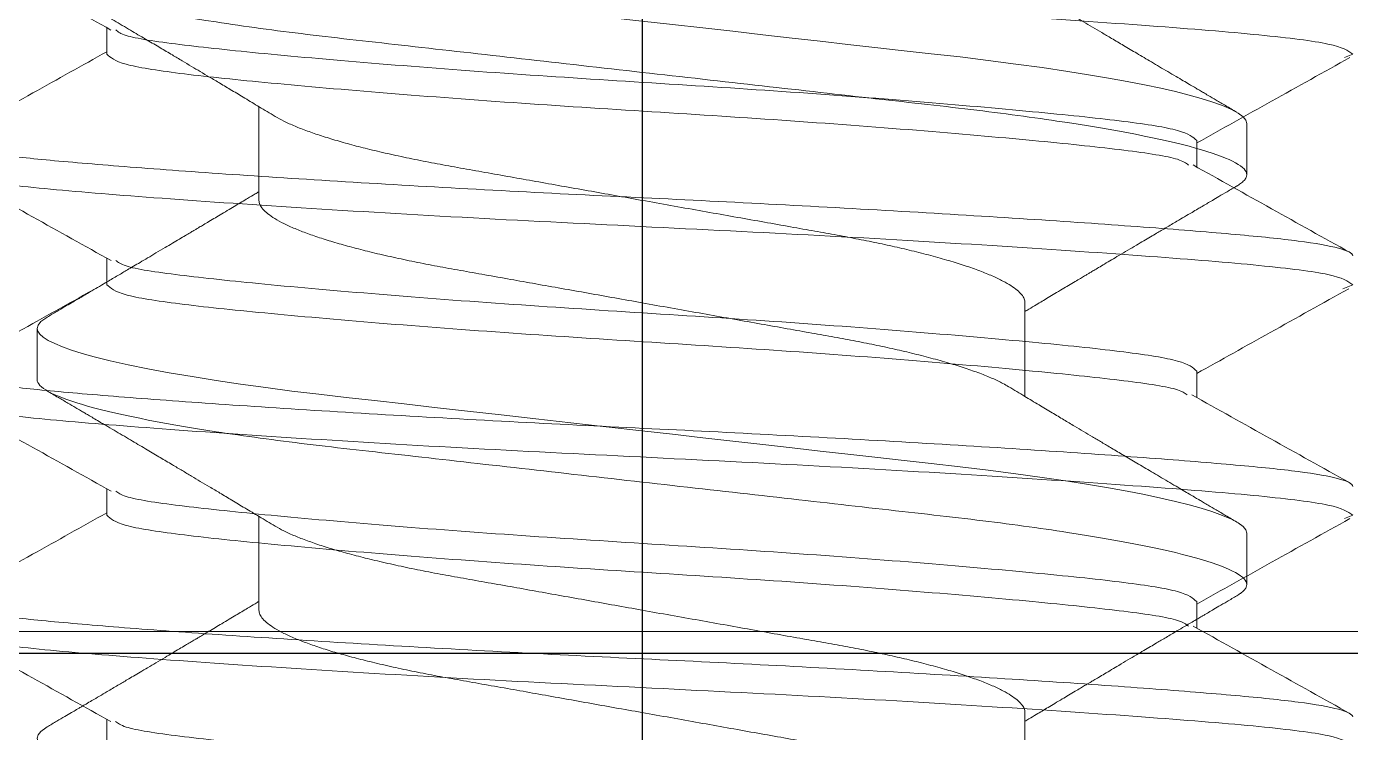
# Model space of a CAD drawing. Extents: x -82 to 113, y -82 to 93.
# Drawn here: x 23.0264 to 23.2059, y 71.1597 to 71.2554 of the extents above; entities that cross this region are included whole.
import ezdxf

# ---------------------------------------------------------------- set-up
doc = ezdxf.new("R2010")
doc.units = 0
doc.header["$MEASUREMENT"] = 0
doc.linetypes.add('SLD-Solid', pattern=[0])
doc.layers.get('0').update_dxf_attribs({"linetype": 'CONTINUOUS'})
for name, color, linetype in [('Ballons', 7, 'CONTINUOUS'), ('INERTIA', 7, 'CONTINUOUS'), ('VENT', 5, 'CONTINUOUS')]:
    doc.layers.add(name, color=color, linetype=linetype)

# ---------------------------------------------------------------- blocks, each defined once
blk = doc.blocks.new('25218')
at = {"color": 7, "linetype": 'Continuous', "lineweight": 15}
blk.add_line((0.2495, -0.45), (-0.2495, -0.45), dxfattribs=at)
blk = doc.blocks.new('20254')
at = {"color": 7, "linetype": 'SLD-Solid', "lineweight": 15}
for p, q in [((0.41597, 0.082), (0.40903, 0.082)), ((0.39167, 0.05193), (0.37896, 0.05193)), ((0.44722, 0.05193), (0.43451, 0.05193)), ((0.40556, -0.05193), (0.41826, -0.05193)), ((0.46111, -0.05193), (0.47382, -0.05193)), ((0.38125, -0.082), (0.38819, -0.082)), ((0.43681, -0.082), (0.44375, -0.082))]:
    blk.add_line(p, q, dxfattribs=at)
at = {"color": 7, "linetype": 'SLD-Solid', "lineweight": 15, "flags": 128}
for points in [[(0.35194, 0.08062), (0.35206, 0.08084), (0.35255, 0.08149), (0.35302, 0.08187), (0.35347, 0.082), (0.35386, 0.08191), (0.35426, 0.08163), (0.35467, 0.08116), (0.35509, 0.08049), (0.35553, 0.07962), (0.35596, 0.07857), (0.35641, 0.07732), (0.35686, 0.07589), (0.35731, 0.07426), (0.35785, 0.07209), (0.3584, 0.06966), (0.35894, 0.06699), (0.35948, 0.0641), (0.36002, 0.061), (0.36054, 0.05772), (0.36103, 0.05442), (0.3615, 0.051), (0.36196, 0.04746), (0.36241, 0.04382), (0.36283, 0.04011), (0.36327, 0.03626), (0.36372, 0.03226), (0.36419, 0.02812), (0.36469, 0.02366), (0.36521, 0.01907), (0.36574, 0.01439), (0.36627, 0.00963), (0.36682, 0.00483), (0.36736, 0), (0.36783, -0.00413), (0.36829, -0.00825), (0.36875, -0.01233), (0.36921, -0.01637), (0.36966, -0.02035), (0.37009, -0.02418), (0.37052, -0.02793), (0.37093, -0.03158), (0.37133, -0.03513), (0.37179, -0.03921), (0.37223, -0.04312), (0.3727, -0.04694), (0.37318, -0.05067), (0.37367, -0.05426), (0.37418, -0.05772), (0.37463, -0.06054), (0.37508, -0.06323), (0.37554, -0.06576), (0.37601, -0.06814), (0.37647, -0.07035), (0.37693, -0.07235), (0.37739, -0.07417), (0.37784, -0.07581), (0.37829, -0.07725), (0.37882, -0.07872), (0.37934, -0.07992), (0.37984, -0.08084), (0.38033, -0.08149), (0.3808, -0.08187), (0.38125, -0.082), (0.38125, -0.082)], [(0.4075, 0.08062), (0.40762, 0.08084), (0.40811, 0.08149), (0.40858, 0.08187), (0.40903, 0.082), (0.40941, 0.08191), (0.40981, 0.08163), (0.41022, 0.08116), (0.41065, 0.08049), (0.41108, 0.07962), (0.41152, 0.07857), (0.41196, 0.07732), (0.41241, 0.07589), (0.41286, 0.07426), (0.41341, 0.07209), (0.41396, 0.06966), (0.4145, 0.06699), (0.41504, 0.0641), (0.41557, 0.061), (0.41609, 0.05772), (0.41658, 0.05442), (0.41706, 0.051), (0.41752, 0.04746), (0.41796, 0.04382), (0.41839, 0.04011), (0.41882, 0.03626), (0.41927, 0.03226), (0.41974, 0.02812), (0.42025, 0.02366), (0.42076, 0.01907), (0.42129, 0.01439), (0.42183, 0.00963), (0.42237, 0.00483), (0.42292, 0), (0.42338, -0.00413), (0.42385, -0.00825), (0.42431, -0.01233), (0.42477, -0.01637), (0.42521, -0.02035), (0.42565, -0.02418), (0.42607, -0.02793), (0.42648, -0.03158), (0.42688, -0.03513), (0.42734, -0.03921), (0.42779, -0.04312), (0.42825, -0.04694), (0.42873, -0.05067), (0.42923, -0.05426), (0.42974, -0.05772), (0.43019, -0.06054), (0.43064, -0.06323), (0.4311, -0.06576), (0.43156, -0.06814), (0.43203, -0.07035), (0.43249, -0.07235), (0.43294, -0.07417), (0.4334, -0.07581), (0.43385, -0.07725), (0.43438, -0.07872), (0.43489, -0.07992), (0.4354, -0.08084), (0.43588, -0.08149), (0.43635, -0.08187), (0.43681, -0.082), (0.43681, -0.082)], [(0.46305, 0.08062), (0.46317, 0.08084), (0.46366, 0.08149), (0.46413, 0.08187), (0.46458, 0.082), (0.46497, 0.08191), (0.46537, 0.08163), (0.46578, 0.08116), (0.4662, 0.08049), (0.46664, 0.07962), (0.46707, 0.07857), (0.46752, 0.07732), (0.46797, 0.07589), (0.46842, 0.07426), (0.46896, 0.07209), (0.46951, 0.06966), (0.47005, 0.06699), (0.47059, 0.0641), (0.47113, 0.061), (0.47165, 0.05772), (0.47214, 0.05442), (0.47261, 0.051), (0.47307, 0.04746), (0.47352, 0.04382), (0.47394, 0.04011), (0.47438, 0.03626), (0.47483, 0.03226), (0.4753, 0.02812), (0.4758, 0.02366), (0.47632, 0.01907), (0.47685, 0.01439), (0.47738, 0.00963), (0.47793, 0.00483), (0.47847, 0), (0.47894, -0.00413), (0.4794, -0.00825), (0.47986, -0.01233), (0.48032, -0.01637), (0.48077, -0.02035), (0.4812, -0.02418), (0.48163, -0.02793), (0.48204, -0.03158), (0.48244, -0.03513), (0.4829, -0.03921), (0.48335, -0.04312), (0.48381, -0.04694), (0.48429, -0.05067), (0.48478, -0.05426), (0.48529, -0.05772), (0.48574, -0.06054), (0.48619, -0.06323), (0.48665, -0.06576), (0.48712, -0.06814), (0.48758, -0.07035), (0.48804, -0.07235), (0.4885, -0.07417), (0.48895, -0.07581), (0.4894, -0.07725), (0.48993, -0.07872), (0.49045, -0.07992), (0.49095, -0.08084), (0.49144, -0.08149), (0.49191, -0.08187), (0.49236, -0.082), (0.49236, -0.082)]]:
    blk.add_lwpolyline(points, dxfattribs=at)
at = {"color": 7, "linetype": 'SLD-Solid', "lineweight": 15}
for points, knots in [([(0.36042, 0.082), (0.36142, 0.082), (0.36259, 0.08), (0.36504, 0.07169), (0.36631, 0.06538), (0.36807, 0.05388), (0.36864, 0.04973), (0.36969, 0.04105), (0.37018, 0.03655), (0.37183, 0.02194), (0.37307, 0.01099), (0.37555, -0.01099), (0.37678, -0.02194), (0.37843, -0.03655), (0.37892, -0.04105), (0.37998, -0.04973), (0.38054, -0.05388), (0.3823, -0.06538), (0.38358, -0.07169), (0.38602, -0.08), (0.38719, -0.082), (0.38819, -0.082)], [0, 0, 0, 0, 0.125, 0.125, 0.25, 0.25, 0.3125, 0.3125, 0.375, 0.375, 0.5, 0.5, 0.625, 0.625, 0.6875, 0.6875, 0.75, 0.75, 0.875, 0.875, 1, 1, 1, 1]), ([(0.41597, 0.082), (0.41697, 0.082), (0.41814, 0.08), (0.42059, 0.07169), (0.42186, 0.06538), (0.42363, 0.05388), (0.42419, 0.04973), (0.42524, 0.04105), (0.42573, 0.03655), (0.42738, 0.02194), (0.42862, 0.01099), (0.4311, -0.01099), (0.43234, -0.02194), (0.43399, -0.03655), (0.43448, -0.04105), (0.43553, -0.04973), (0.4361, -0.05388), (0.43786, -0.06538), (0.43913, -0.07169), (0.44158, -0.08), (0.44275, -0.082), (0.44375, -0.082)], [0, 0, 0, 0, 0.125, 0.125, 0.25, 0.25, 0.3125, 0.3125, 0.375, 0.375, 0.5, 0.5, 0.625, 0.625, 0.6875, 0.6875, 0.75, 0.75, 0.875, 0.875, 1, 1, 1, 1]), ([(0.38028, 0.04973), (0.37985, 0.05045), (0.37903, 0.05182), (0.37785, 0.05377), (0.37679, 0.05555), (0.37583, 0.05715), (0.37499, 0.05857), (0.37422, 0.05986), (0.37349, 0.06109), (0.37274, 0.06235), (0.3719, 0.06376), (0.37096, 0.06535), (0.3699, 0.06715), (0.36872, 0.06914), (0.36767, 0.07092), (0.36682, 0.07236), (0.36624, 0.07334), (0.36575, 0.07417), (0.3654, 0.07477), (0.36513, 0.07522), (0.36489, 0.07563), (0.36459, 0.07615), (0.36415, 0.0769), (0.36356, 0.0779), (0.3628, 0.0792), (0.36224, 0.08013), (0.36195, 0.08064)], [0, 0, 0, 0, 0.069971, 0.133056, 0.190547, 0.242491, 0.288789, 0.328728, 0.367368, 0.408273, 0.451739, 0.504295, 0.56186, 0.626323, 0.697702, 0.734108, 0.765807, 0.792588, 0.814446, 0.823999, 0.836768, 0.853658, 0.87467, 0.909103, 0.950877, 1, 1, 1, 1]), ([(0.4075, 0.08064), (0.40724, 0.0802), (0.40677, 0.0794), (0.40612, 0.07829), (0.40559, 0.0774), (0.40522, 0.07677), (0.40498, 0.07635), (0.40483, 0.07611), (0.40465, 0.07579), (0.40435, 0.07529), (0.40388, 0.07449), (0.40332, 0.07354), (0.40263, 0.07237), (0.40189, 0.0711), (0.40118, 0.06991), (0.40059, 0.06891), (0.40005, 0.068), (0.39945, 0.06698), (0.39878, 0.06585), (0.39812, 0.06473), (0.39749, 0.06367), (0.39695, 0.06276), (0.39647, 0.06195), (0.39609, 0.06131), (0.39579, 0.06081), (0.39555, 0.0604), (0.39528, 0.05996), (0.39495, 0.05939), (0.39451, 0.05866), (0.39402, 0.05784), (0.39348, 0.05693), (0.39293, 0.056), (0.39238, 0.0551), (0.39188, 0.05426), (0.39136, 0.05339), (0.3909, 0.05261), (0.39059, 0.0521), (0.39049, 0.05193)], [0, 0, 0, 0, 0.0457755, 0.0841312, 0.1150748, 0.1386122, 0.1501919, 0.1584831, 0.1638564, 0.1834782, 0.211094, 0.2464726, 0.2825391, 0.3338075, 0.378477, 0.4070159, 0.438347, 0.4736822, 0.5130147, 0.5563369, 0.5905248, 0.623906, 0.6519151, 0.6745055, 0.6916826, 0.7037377, 0.7176809, 0.7374732, 0.7631107, 0.7938189, 0.8236801, 0.85875, 0.8904518, 0.9188082, 0.9464874, 0.9817666, 1, 1, 1, 1]), ([(0.43584, 0.04973), (0.43541, 0.05045), (0.43458, 0.05182), (0.43341, 0.05377), (0.43235, 0.05555), (0.43139, 0.05715), (0.43054, 0.05857), (0.42978, 0.05986), (0.42905, 0.06109), (0.42829, 0.06235), (0.42746, 0.06376), (0.42652, 0.06535), (0.42545, 0.06715), (0.42427, 0.06914), (0.42322, 0.07092), (0.42238, 0.07236), (0.4218, 0.07334), (0.42131, 0.07417), (0.42096, 0.07477), (0.42069, 0.07522), (0.42045, 0.07563), (0.42014, 0.07615), (0.4197, 0.0769), (0.41911, 0.0779), (0.41835, 0.0792), (0.4178, 0.08013), (0.4175, 0.08064)], [0, 0, 0, 0, 0.06997, 0.133057, 0.190547, 0.242491, 0.288789, 0.328728, 0.367368, 0.408273, 0.451738, 0.504295, 0.56186, 0.626323, 0.697702, 0.734108, 0.765807, 0.792588, 0.814446, 0.823999, 0.836768, 0.853657, 0.87467, 0.909103, 0.950877, 1, 1, 1, 1]), ([(0.46305, 0.08064), (0.4628, 0.0802), (0.46232, 0.0794), (0.46167, 0.07829), (0.46115, 0.0774), (0.46078, 0.07677), (0.46053, 0.07635), (0.46039, 0.07611), (0.4602, 0.07579), (0.45991, 0.07529), (0.45944, 0.07449), (0.45888, 0.07354), (0.45819, 0.07237), (0.45744, 0.0711), (0.45674, 0.06991), (0.45615, 0.06891), (0.45561, 0.068), (0.45501, 0.06698), (0.45434, 0.06585), (0.45368, 0.06473), (0.45305, 0.06367), (0.4525, 0.06276), (0.45203, 0.06195), (0.45164, 0.06131), (0.45135, 0.06081), (0.4511, 0.0604), (0.45084, 0.05996), (0.4505, 0.05939), (0.45007, 0.05866), (0.44958, 0.05784), (0.44903, 0.05693), (0.44848, 0.056), (0.44794, 0.0551), (0.44744, 0.05426), (0.44692, 0.05339), (0.44645, 0.05261), (0.44615, 0.0521), (0.44604, 0.05193)], [0, 0, 0, 0, 0.045775, 0.084131, 0.115075, 0.138612, 0.150192, 0.158483, 0.163856, 0.183478, 0.211094, 0.246472, 0.282539, 0.333808, 0.378477, 0.407016, 0.438347, 0.473682, 0.513015, 0.556337, 0.590525, 0.623906, 0.651916, 0.674505, 0.691683, 0.703738, 0.717681, 0.737473, 0.763111, 0.793819, 0.82368, 0.85875, 0.890452, 0.918808, 0.946487, 0.981767, 1, 1, 1, 1]), ([(0.39167, 0.05193), (0.39186, 0.0519), (0.39224, 0.05185), (0.39285, 0.05144), (0.39349, 0.05077), (0.39414, 0.04982), (0.39482, 0.04858), (0.39549, 0.0471), (0.39616, 0.04539), (0.39681, 0.04349), (0.39746, 0.04138), (0.3981, 0.03907), (0.39875, 0.03654), (0.39938, 0.03379), (0.4, 0.03085), (0.4006, 0.02779), (0.40117, 0.02461), (0.40176, 0.02128), (0.40237, 0.01788), (0.40299, 0.0144), (0.40361, 0.0109), (0.40425, 0.00731), (0.4049, 0.00367), (0.40557, -0.00007), (0.40625, -0.00389), (0.40694, -0.00775), (0.40761, -0.01154), (0.40827, -0.01524), (0.40891, -0.01882), (0.40951, -0.02219), (0.41007, -0.02534), (0.41061, -0.02832), (0.41118, -0.03119), (0.41177, -0.03395), (0.41239, -0.03664), (0.41305, -0.03922), (0.41373, -0.04165), (0.41442, -0.04386), (0.41511, -0.04583), (0.4158, -0.04753), (0.41641, -0.04883), (0.41679, -0.04946), (0.41694, -0.04971)], [0, 0, 0, 0, 0.024733, 0.049897, 0.075434, 0.10128, 0.127365, 0.153616, 0.178452, 0.203301, 0.228098, 0.252779, 0.277279, 0.303001, 0.328385, 0.353371, 0.377993, 0.402917, 0.428248, 0.452451, 0.476906, 0.501553, 0.526331, 0.551175, 0.577522, 0.603791, 0.629905, 0.655789, 0.681374, 0.706595, 0.729989, 0.753229, 0.776845, 0.800809, 0.82507, 0.851061, 0.877251, 0.903563, 0.92992, 0.956243, 0.982455, 1, 1, 1, 1]), ([(0.44722, 0.05193), (0.44741, 0.0519), (0.4478, 0.05185), (0.44841, 0.05144), (0.44904, 0.05077), (0.4497, 0.04982), (0.45037, 0.04858), (0.45105, 0.0471), (0.45171, 0.04539), (0.45237, 0.04349), (0.45302, 0.04138), (0.45366, 0.03907), (0.4543, 0.03654), (0.45494, 0.03379), (0.45556, 0.03085), (0.45616, 0.02779), (0.45672, 0.02461), (0.45732, 0.02128), (0.45792, 0.01788), (0.45854, 0.0144), (0.45917, 0.0109), (0.45981, 0.00731), (0.46046, 0.00367), (0.46112, -0.00007), (0.4618, -0.00389), (0.46249, -0.00775), (0.46317, -0.01154), (0.46383, -0.01524), (0.46447, -0.01882), (0.46507, -0.02219), (0.46563, -0.02534), (0.46617, -0.02832), (0.46673, -0.03119), (0.46732, -0.03395), (0.46795, -0.03664), (0.4686, -0.03922), (0.46928, -0.04165), (0.46997, -0.04386), (0.47067, -0.04583), (0.47136, -0.04753), (0.47197, -0.04883), (0.47235, -0.04946), (0.4725, -0.04971)], [0, 0, 0, 0, 0.024733, 0.049897, 0.075434, 0.10128, 0.127365, 0.153616, 0.178452, 0.203301, 0.228098, 0.252779, 0.277279, 0.303001, 0.328385, 0.353372, 0.377993, 0.402917, 0.428248, 0.452451, 0.476906, 0.501553, 0.526331, 0.551175, 0.577522, 0.603791, 0.629905, 0.655789, 0.681374, 0.706595, 0.729989, 0.753229, 0.776845, 0.800809, 0.82507, 0.851061, 0.877251, 0.903563, 0.92992, 0.956243, 0.982455, 1, 1, 1, 1]), ([(0.38028, 0.04973), (0.3805, 0.04935), (0.38094, 0.04858), (0.3816, 0.0471), (0.38227, 0.0454), (0.38292, 0.04349), (0.38357, 0.04138), (0.38422, 0.03907), (0.38486, 0.03654), (0.38549, 0.03379), (0.38612, 0.03085), (0.38671, 0.02779), (0.38728, 0.02461), (0.38787, 0.02128), (0.38848, 0.01788), (0.3891, 0.0144), (0.38972, 0.0109), (0.39036, 0.00731), (0.39101, 0.00367), (0.39168, -0.00007), (0.39236, -0.00389), (0.39305, -0.00775), (0.39372, -0.01154), (0.39438, -0.01524), (0.39502, -0.01882), (0.39562, -0.02219), (0.39618, -0.02534), (0.39672, -0.02832), (0.39729, -0.03119), (0.39788, -0.03395), (0.3985, -0.03664), (0.39916, -0.03922), (0.39984, -0.04165), (0.40053, -0.04386), (0.40122, -0.04583), (0.40192, -0.04753), (0.40259, -0.04894), (0.40323, -0.05006), (0.40385, -0.0509), (0.40444, -0.0515), (0.40501, -0.05186), (0.40538, -0.05191), (0.40556, -0.05193)], [0, 0, 0, 0, 0.025043, 0.051294, 0.076128, 0.100977, 0.125773, 0.150453, 0.174953, 0.200674, 0.226058, 0.251043, 0.275664, 0.300587, 0.325918, 0.35012, 0.374574, 0.399221, 0.423998, 0.448841, 0.475188, 0.501456, 0.527569, 0.553452, 0.579036, 0.604257, 0.62765, 0.650889, 0.674505, 0.698468, 0.722729, 0.748719, 0.774908, 0.801219, 0.827575, 0.853898, 0.880109, 0.904652, 0.928968, 0.952999, 0.976692, 1, 1, 1, 1]), ([(0.43584, 0.04973), (0.43605, 0.04935), (0.43649, 0.04858), (0.43716, 0.0471), (0.43782, 0.0454), (0.43848, 0.04349), (0.43913, 0.04138), (0.43977, 0.03907), (0.44041, 0.03654), (0.44105, 0.03379), (0.44167, 0.03085), (0.44227, 0.02779), (0.44283, 0.02461), (0.44343, 0.02128), (0.44403, 0.01788), (0.44465, 0.0144), (0.44528, 0.0109), (0.44592, 0.00731), (0.44657, 0.00367), (0.44724, -0.00007), (0.44792, -0.00389), (0.4486, -0.00775), (0.44928, -0.01154), (0.44994, -0.01524), (0.45058, -0.01882), (0.45118, -0.02219), (0.45174, -0.02534), (0.45228, -0.02832), (0.45284, -0.03119), (0.45343, -0.03395), (0.45406, -0.03664), (0.45471, -0.03922), (0.45539, -0.04165), (0.45608, -0.04386), (0.45678, -0.04583), (0.45747, -0.04753), (0.45814, -0.04894), (0.45879, -0.05006), (0.4594, -0.0509), (0.46, -0.0515), (0.46057, -0.05186), (0.46093, -0.05191), (0.46111, -0.05193)], [0, 0, 0, 0, 0.025043, 0.051294, 0.076128, 0.100977, 0.125773, 0.150453, 0.174953, 0.200674, 0.226058, 0.251043, 0.275664, 0.300587, 0.325918, 0.35012, 0.374574, 0.399221, 0.423998, 0.448841, 0.475188, 0.501456, 0.527569, 0.553452, 0.579036, 0.604257, 0.62765, 0.650889, 0.674505, 0.698468, 0.722729, 0.748719, 0.774908, 0.801219, 0.827575, 0.853898, 0.880109, 0.904652, 0.928968, 0.952999, 0.976692, 1, 1, 1, 1]), ([(0.36138, -0.04973), (0.36182, -0.05045), (0.36264, -0.05182), (0.36381, -0.05377), (0.36488, -0.05555), (0.36583, -0.05715), (0.36668, -0.05857), (0.36745, -0.05986), (0.36818, -0.06109), (0.36893, -0.06235), (0.36977, -0.06376), (0.3707, -0.06535), (0.37177, -0.06715), (0.37295, -0.06914), (0.374, -0.07092), (0.37485, -0.07236), (0.37542, -0.07334), (0.37591, -0.07417), (0.37627, -0.07477), (0.37653, -0.07522), (0.37677, -0.07563), (0.37708, -0.07615), (0.37752, -0.0769), (0.37811, -0.0779), (0.37887, -0.0792), (0.37942, -0.08013), (0.37972, -0.08064)], [0, 0, 0, 0, 0.069971, 0.133056, 0.190547, 0.242491, 0.288789, 0.328728, 0.367368, 0.408273, 0.451739, 0.504295, 0.56186, 0.626323, 0.697702, 0.734108, 0.765807, 0.792588, 0.814446, 0.823999, 0.836768, 0.853658, 0.87467, 0.909103, 0.950877, 1, 1, 1, 1]), ([(0.41694, -0.04973), (0.41737, -0.05045), (0.4182, -0.05182), (0.41937, -0.05377), (0.42043, -0.05555), (0.42139, -0.05715), (0.42224, -0.05857), (0.423, -0.05986), (0.42373, -0.06109), (0.42449, -0.06235), (0.42532, -0.06376), (0.42626, -0.06535), (0.42733, -0.06715), (0.4285, -0.06914), (0.42955, -0.07092), (0.4304, -0.07236), (0.43098, -0.07334), (0.43147, -0.07417), (0.43182, -0.07477), (0.43209, -0.07522), (0.43233, -0.07563), (0.43264, -0.07615), (0.43308, -0.0769), (0.43367, -0.0779), (0.43443, -0.0792), (0.43498, -0.08013), (0.43528, -0.08064)], [0, 0, 0, 0, 0.06997, 0.133056, 0.190547, 0.242491, 0.288789, 0.328728, 0.367368, 0.408273, 0.451738, 0.504295, 0.56186, 0.626323, 0.697702, 0.734108, 0.765807, 0.792588, 0.814446, 0.823999, 0.836768, 0.853657, 0.87467, 0.909103, 0.950877, 1, 1, 1, 1]), ([(0.38972, -0.08064), (0.38998, -0.0802), (0.39046, -0.0794), (0.3911, -0.07829), (0.39163, -0.0774), (0.392, -0.07677), (0.39225, -0.07635), (0.39239, -0.07611), (0.39258, -0.07579), (0.39287, -0.07529), (0.39334, -0.0745), (0.39389, -0.07355), (0.39458, -0.07238), (0.39533, -0.07112), (0.39603, -0.06992), (0.39663, -0.06892), (0.39717, -0.068), (0.39777, -0.06699), (0.39844, -0.06585), (0.3991, -0.06473), (0.39973, -0.06367), (0.40027, -0.06276), (0.40075, -0.06195), (0.40114, -0.06131), (0.40143, -0.06081), (0.40168, -0.0604), (0.40194, -0.05996), (0.40228, -0.05939), (0.40271, -0.05866), (0.4032, -0.05784), (0.40374, -0.05693), (0.4043, -0.056), (0.40484, -0.0551), (0.40534, -0.05426), (0.40586, -0.05339), (0.40633, -0.05261), (0.40663, -0.0521), (0.40674, -0.05193)], [0, 0, 0, 0, 0.045775, 0.08413, 0.115073, 0.13861, 0.150189, 0.15848, 0.163853, 0.183434, 0.210946, 0.246162, 0.28209, 0.333268, 0.378004, 0.406681, 0.438141, 0.473574, 0.512975, 0.556335, 0.590531, 0.623912, 0.651921, 0.674511, 0.691688, 0.703742, 0.717686, 0.737478, 0.763115, 0.793822, 0.823683, 0.858752, 0.890454, 0.91881, 0.946488, 0.981767, 1, 1, 1, 1]), ([(0.44528, -0.08064), (0.44554, -0.0802), (0.44601, -0.0794), (0.44666, -0.07829), (0.44718, -0.0774), (0.44756, -0.07677), (0.4478, -0.07635), (0.44794, -0.07611), (0.44813, -0.07579), (0.44843, -0.07529), (0.44889, -0.0745), (0.44945, -0.07355), (0.45014, -0.07238), (0.45088, -0.07112), (0.45159, -0.06992), (0.45218, -0.06892), (0.45272, -0.068), (0.45333, -0.06699), (0.45399, -0.06585), (0.45466, -0.06473), (0.45529, -0.06367), (0.45583, -0.06276), (0.45631, -0.06195), (0.45669, -0.06131), (0.45699, -0.06081), (0.45723, -0.0604), (0.45749, -0.05996), (0.45783, -0.05939), (0.45826, -0.05866), (0.45875, -0.05784), (0.4593, -0.05693), (0.45985, -0.056), (0.46039, -0.0551), (0.4609, -0.05426), (0.46142, -0.05339), (0.46188, -0.05261), (0.46219, -0.0521), (0.46229, -0.05193)], [0, 0, 0, 0, 0.0457745, 0.0841298, 0.115073, 0.1386099, 0.1501898, 0.1584808, 0.1638532, 0.1834342, 0.2109462, 0.246162, 0.2820899, 0.3332678, 0.3780042, 0.4066819, 0.4381412, 0.4735743, 0.5129746, 0.556335, 0.5905317, 0.6239121, 0.6519213, 0.6745108, 0.6916882, 0.7037428, 0.7176858, 0.7374777, 0.7631148, 0.7938222, 0.8236833, 0.8587523, 0.8904538, 0.9188098, 0.9464883, 0.9817669, 1, 1, 1, 1]), ([(0.38819, -0.082), (0.38832, -0.08198), (0.38858, -0.08195), (0.38898, -0.08165), (0.38936, -0.08123), (0.38961, -0.08081), (0.38973, -0.08063)], [0, 0, 0, 0, 0.259589, 0.522259, 0.787753, 1, 1, 1, 1]), ([(0.44375, -0.082), (0.44388, -0.08198), (0.44413, -0.08195), (0.44453, -0.08165), (0.44492, -0.08123), (0.44517, -0.08081), (0.44528, -0.08063)], [0, 0, 0, 0, 0.259589, 0.522259, 0.787753, 1, 1, 1, 1])]:
    blk.add_open_spline(points, degree=3, knots=knots, dxfattribs=at)
blk = doc.blocks.new('25342')
at = {"color": 7, "linetype": 'Continuous', "lineweight": 15}
for p, q in [((2.08984, 0.095), (2.08938, 0.09387)), ((2.12109, 0.095), (2.12055, 0.09366)), ((2.15234, 0.095), (2.15189, 0.09388)), ((2.07813, 0.07386), (2.07454, 0.07386)), ((2.10938, 0.07386), (2.10579, 0.07386)), ((2.14063, 0.07386), (2.13704, 0.07386)), ((2.05859, -0.07386), (2.06217, -0.07386)), ((2.08984, -0.07386), (2.09342, -0.07386)), ((2.12109, -0.07386), (2.12467, -0.07386)), ((2.15234, -0.07386), (2.15592, -0.07386))]:
    blk.add_line(p, q, dxfattribs=at)
for points, knots in [([(2.07374, -0.09383), (2.07344, -0.09335), (2.07269, -0.09215), (2.07162, -0.08303), (2.07039, -0.0681), (2.06901, -0.04805), (2.06763, -0.02473), (2.06641, 0), (2.06518, 0.02473), (2.0638, 0.04806), (2.06242, 0.06807), (2.0612, 0.08311), (2.05997, 0.09307), (2.05906, 0.09435), (2.05859, 0.095)], [0, 0, 0, 0, 0.0569285, 0.1413016, 0.2256747, 0.3130413, 0.4004078, 0.484781, 0.5691541, 0.6565206, 0.7438872, 0.8282603, 0.9126334, 1, 1, 1, 1]), ([(2.07813, -0.095), (2.07743, -0.095), (2.07673, -0.09235), (2.0758, -0.08526), (2.07553, -0.08246), (2.07494, -0.07578), (2.07462, -0.07188), (2.07363, -0.05868), (2.07291, -0.04782), (2.07153, -0.02438), (2.07088, -0.01188), (2.06975, 0.01187), (2.06909, 0.02438), (2.06771, 0.04782), (2.067, 0.05868), (2.06601, 0.07188), (2.06569, 0.07578), (2.0651, 0.08246), (2.06482, 0.08526), (2.06389, 0.09235), (2.0632, 0.095), (2.0625, 0.095)], [0, 0, 0, 0, 0.125, 0.125, 0.1875, 0.1875, 0.25, 0.25, 0.375, 0.375, 0.5, 0.5, 0.625, 0.625, 0.75, 0.75, 0.8125, 0.8125, 0.875, 0.875, 1, 1, 1, 1]), ([(2.07482, 0.07337), (2.07284, 0.07691), (2.06889, 0.08399), (2.06494, 0.09107), (2.06297, 0.09462)], [0, 0, 0, 0, 0.49975, 1, 1, 1, 1]), ([(2.08938, 0.09462), (2.08741, 0.09108), (2.08355, 0.08416), (2.07969, 0.07724), (2.0778, 0.07386)], [0, 0, 0, 0, 0.511978, 1, 1, 1, 1]), ([(2.10494, -0.09371), (2.10466, -0.09324), (2.10392, -0.09205), (2.10287, -0.08301), (2.10164, -0.0681), (2.10026, -0.04805), (2.09888, -0.02473), (2.09766, 0), (2.09643, 0.02473), (2.09505, 0.04806), (2.09367, 0.06807), (2.09245, 0.08311), (2.09122, 0.09307), (2.09031, 0.09435), (2.08984, 0.095)], [0, 0, 0, 0, 0.053809, 0.138461, 0.223113, 0.310769, 0.398424, 0.483077, 0.567729, 0.655384, 0.74304, 0.827692, 0.912344, 1, 1, 1, 1]), ([(2.10938, -0.095), (2.10868, -0.095), (2.10798, -0.09235), (2.10705, -0.08526), (2.10678, -0.08246), (2.10619, -0.07578), (2.10587, -0.07188), (2.10488, -0.05868), (2.10416, -0.04782), (2.10278, -0.02438), (2.10213, -0.01188), (2.101, 0.01187), (2.10034, 0.02438), (2.09896, 0.04782), (2.09825, 0.05868), (2.09726, 0.07188), (2.09694, 0.07578), (2.09635, 0.08246), (2.09607, 0.08526), (2.09514, 0.09235), (2.09445, 0.095), (2.09375, 0.095)], [0, 0, 0, 0, 0.125, 0.125, 0.1875, 0.1875, 0.25, 0.25, 0.375, 0.375, 0.5, 0.5, 0.625, 0.625, 0.75, 0.75, 0.8125, 0.8125, 0.875, 0.875, 1, 1, 1, 1]), ([(2.10616, 0.0732), (2.10419, 0.07674), (2.10023, 0.08383), (2.09628, 0.09092), (2.0943, 0.09447)], [0, 0, 0, 0, 0.49969, 1, 1, 1, 1]), ([(2.12055, 0.09447), (2.11857, 0.09092), (2.11474, 0.08405), (2.1109, 0.07718), (2.10905, 0.07386)], [0, 0, 0, 0, 0.516431, 1, 1, 1, 1]), ([(2.13623, -0.0938), (2.13593, -0.09332), (2.13519, -0.09212), (2.13412, -0.08302), (2.13289, -0.0681), (2.13151, -0.04805), (2.13013, -0.02473), (2.12891, 0), (2.12768, 0.02473), (2.1263, 0.04806), (2.12492, 0.06807), (2.1237, 0.08311), (2.12247, 0.09307), (2.12156, 0.09435), (2.12109, 0.095)], [0, 0, 0, 0, 0.056149, 0.140592, 0.225035, 0.312474, 0.399912, 0.484355, 0.568798, 0.656237, 0.743676, 0.828118, 0.912561, 1, 1, 1, 1]), ([(2.14063, -0.095), (2.13993, -0.095), (2.13923, -0.09235), (2.1383, -0.08526), (2.13803, -0.08246), (2.13744, -0.07578), (2.13712, -0.07188), (2.13613, -0.05868), (2.13541, -0.04782), (2.13403, -0.02438), (2.13338, -0.01188), (2.13225, 0.01187), (2.13159, 0.02438), (2.13021, 0.04782), (2.1295, 0.05868), (2.12851, 0.07188), (2.12819, 0.07578), (2.1276, 0.08246), (2.12732, 0.08526), (2.12639, 0.09235), (2.1257, 0.095), (2.125, 0.095)], [0, 0, 0, 0, 0.125, 0.125, 0.1875, 0.1875, 0.25, 0.25, 0.375, 0.375, 0.5, 0.5, 0.625, 0.625, 0.75, 0.75, 0.8125, 0.8125, 0.875, 0.875, 1, 1, 1, 1]), ([(2.13732, 0.07337), (2.13534, 0.07691), (2.13139, 0.084), (2.12743, 0.09108), (2.12546, 0.09463)], [0, 0, 0, 0, 0.499712, 1, 1, 1, 1]), ([(2.15189, 0.09463), (2.14991, 0.09109), (2.14605, 0.08416), (2.14219, 0.07724), (2.1403, 0.07386)], [0, 0, 0, 0, 0.511968, 1, 1, 1, 1]), ([(2.16745, -0.09374), (2.16716, -0.09327), (2.16643, -0.09208), (2.16537, -0.08302), (2.16414, -0.0681), (2.16276, -0.04805), (2.16138, -0.02473), (2.16016, 0), (2.15893, 0.02473), (2.15755, 0.04806), (2.15617, 0.06807), (2.15495, 0.08311), (2.15372, 0.09307), (2.15281, 0.09435), (2.15234, 0.095)], [0, 0, 0, 0, 0.054673, 0.139248, 0.223823, 0.311398, 0.398974, 0.483549, 0.568123, 0.655699, 0.743275, 0.82785, 0.912424, 1, 1, 1, 1]), ([(2.06188, -0.07268), (2.06163, -0.07235), (2.06093, -0.07143), (2.0599, -0.06452), (2.05867, -0.05295), (2.05729, -0.03736), (2.05591, -0.01923), (2.05469, 0), (2.05346, 0.01923), (2.05208, 0.03736), (2.0507, 0.05292), (2.04948, 0.06461), (2.04825, 0.07236), (2.04734, 0.07335), (2.04688, 0.07386)], [0, 0, 0, 0, 0.048229, 0.133377, 0.218525, 0.306705, 0.394885, 0.480033, 0.565182, 0.653362, 0.741542, 0.82669, 0.911838, 1, 1, 1, 1]), ([(2.0931, -0.07262), (2.09286, -0.0723), (2.09217, -0.07139), (2.09115, -0.06452), (2.08992, -0.05295), (2.08854, -0.03736), (2.08716, -0.01923), (2.08594, 0), (2.08471, 0.01923), (2.08333, 0.03736), (2.08195, 0.05292), (2.08073, 0.06461), (2.0795, 0.07236), (2.07859, 0.07335), (2.07813, 0.07386)], [0, 0, 0, 0, 0.046471, 0.131777, 0.217084, 0.305427, 0.393771, 0.479078, 0.564384, 0.652728, 0.741071, 0.826378, 0.911684, 1, 1, 1, 1]), ([(2.12436, -0.07265), (2.12412, -0.07232), (2.12342, -0.07141), (2.1224, -0.06452), (2.12117, -0.05295), (2.11979, -0.03736), (2.11841, -0.01923), (2.11719, 0), (2.11596, 0.01923), (2.11458, 0.03736), (2.1132, 0.05292), (2.11198, 0.06461), (2.11075, 0.07236), (2.10984, 0.07335), (2.10938, 0.07386)], [0, 0, 0, 0, 0.047298, 0.13253, 0.217762, 0.306029, 0.394296, 0.479528, 0.564759, 0.653026, 0.741293, 0.826525, 0.911757, 1, 1, 1, 1]), ([(2.15562, -0.07266), (2.15537, -0.07233), (2.15467, -0.07142), (2.15365, -0.06452), (2.15242, -0.05295), (2.15104, -0.03736), (2.14966, -0.01923), (2.14844, 0), (2.14721, 0.01923), (2.14583, 0.03736), (2.14445, 0.05292), (2.14323, 0.06461), (2.142, 0.07236), (2.14109, 0.07335), (2.14063, 0.07386)], [0, 0, 0, 0, 0.047563, 0.132769, 0.217976, 0.306216, 0.394456, 0.479663, 0.564869, 0.653109, 0.74135, 0.826556, 0.911762, 1, 1, 1, 1]), ([(2.08984, -0.07386), (2.08938, -0.07335), (2.08846, -0.07236), (2.08724, -0.06461), (2.08601, -0.05292), (2.08464, -0.03736), (2.08326, -0.01923), (2.08203, 0), (2.08081, 0.01923), (2.07943, 0.03736), (2.07805, 0.05295), (2.07682, 0.06453), (2.07578, 0.07148), (2.07507, 0.0724), (2.07481, 0.07274)], [0, 0, 0, 0, 0.088009, 0.172992, 0.257974, 0.345983, 0.433992, 0.518975, 0.603958, 0.691967, 0.779976, 0.864959, 0.949941, 1, 1, 1, 1]), ([(2.12109, -0.07386), (2.12063, -0.07335), (2.11971, -0.07236), (2.11849, -0.06461), (2.11726, -0.05292), (2.11589, -0.03736), (2.11451, -0.01923), (2.11328, 0), (2.11206, 0.01923), (2.11068, 0.03736), (2.1093, 0.05295), (2.10807, 0.06451), (2.10706, 0.07134), (2.10639, 0.07224), (2.10616, 0.07255)], [0, 0, 0, 0, 0.08856, 0.174074, 0.259589, 0.348148, 0.436708, 0.522222, 0.607737, 0.696297, 0.784856, 0.870371, 0.955885, 1, 1, 1, 1]), ([(2.15234, -0.07386), (2.15188, -0.07335), (2.15096, -0.07236), (2.14974, -0.06461), (2.14851, -0.05292), (2.14714, -0.03736), (2.14576, -0.01923), (2.14453, 0), (2.14331, 0.01923), (2.14193, 0.03736), (2.14055, 0.05295), (2.13932, 0.06453), (2.13828, 0.07147), (2.13757, 0.07239), (2.13731, 0.07273)], [0, 0, 0, 0, 0.088005, 0.172996, 0.257987, 0.346005, 0.434022, 0.519013, 0.604004, 0.692022, 0.780039, 0.86503, 0.950021, 1, 1, 1, 1]), ([(2.06187, -0.07332), (2.06385, -0.07686), (2.06781, -0.08396), (2.07176, -0.09105), (2.07374, -0.0946)], [0, 0, 0, 0, 0.499672, 1, 1, 1, 1]), ([(2.09309, -0.07327), (2.09507, -0.0768), (2.09902, -0.08388), (2.10296, -0.09096), (2.10494, -0.09451)], [0, 0, 0, 0, 0.499767, 1, 1, 1, 1]), ([(2.12436, -0.07329), (2.12633, -0.07684), (2.1303, -0.08393), (2.13425, -0.09103), (2.13623, -0.09458)], [0, 0, 0, 0, 0.499661, 1, 1, 1, 1]), ([(2.15561, -0.0733), (2.15758, -0.07684), (2.16153, -0.08391), (2.16548, -0.09099), (2.16745, -0.09453)], [0, 0, 0, 0, 0.499783, 1, 1, 1, 1]), ([(2.07861, -0.09459), (2.08059, -0.09104), (2.08444, -0.08413), (2.08829, -0.07722), (2.09017, -0.07386)], [0, 0, 0, 0, 0.513683, 1, 1, 1, 1]), ([(2.10989, -0.09454), (2.11186, -0.09099), (2.1157, -0.0841), (2.11955, -0.07721), (2.12142, -0.07386)], [0, 0, 0, 0, 0.513707, 1, 1, 1, 1]), ([(2.14114, -0.09453), (2.14312, -0.09098), (2.14696, -0.08409), (2.15081, -0.0772), (2.15267, -0.07386)], [0, 0, 0, 0, 0.5152113, 1, 1, 1, 1])]:
    blk.add_open_spline(points, degree=3, knots=knots, dxfattribs=at)
blk = doc.blocks.new('3204-1_Sash_Component')
blk.add_line((0.38976, 2.82872), (0.38976, 0.325))
blk = doc.blocks.new('3205_Sash_Yoke_Assembly')
at = {"xscale": -1, "rotation": 270}
blk.add_blockref('3204-1_Sash_Component', (-2.60176, -2.17654), dxfattribs=at)
blk = doc.blocks.new('3200_Meeting_Stile_Assembly')
blk.add_blockref('3205_Sash_Yoke_Assembly', (-1.01488, 2.24))

msp = doc.modelspace()

# ---------------------------------------------------------------- linework, layer by layer
at = {"layer": 'INERTIA'}
msp.add_line((23.10986, 71.42363), (23.10986, 68.2067), dxfattribs=at)

# ---------------------------------------------------------------- block references
at = {"layer": 'Ballons', "xscale": -1, "rotation": 270}
msp.add_blockref('25342', (23.11116, 69.09932), dxfattribs=at)
at = {"layer": 'Ballons'}
msp.add_blockref('25218', (23.10983, 71.62341), dxfattribs=at)
at = {"layer": 'Ballons', "xscale": -0.9997500000000001, "yscale": 0.9997500000000001, "zscale": 0.9997500000000001, "rotation": 90}
msp.add_blockref('20254', (23.10983, 71.62341), dxfattribs=at)
at = {"layer": 'VENT', "xscale": -1, "rotation": 180}
msp.add_blockref('3200_Meeting_Stile_Assembly', (25.55657, 71.62363), dxfattribs=at)

doc.saveas('drawing.dxf')
